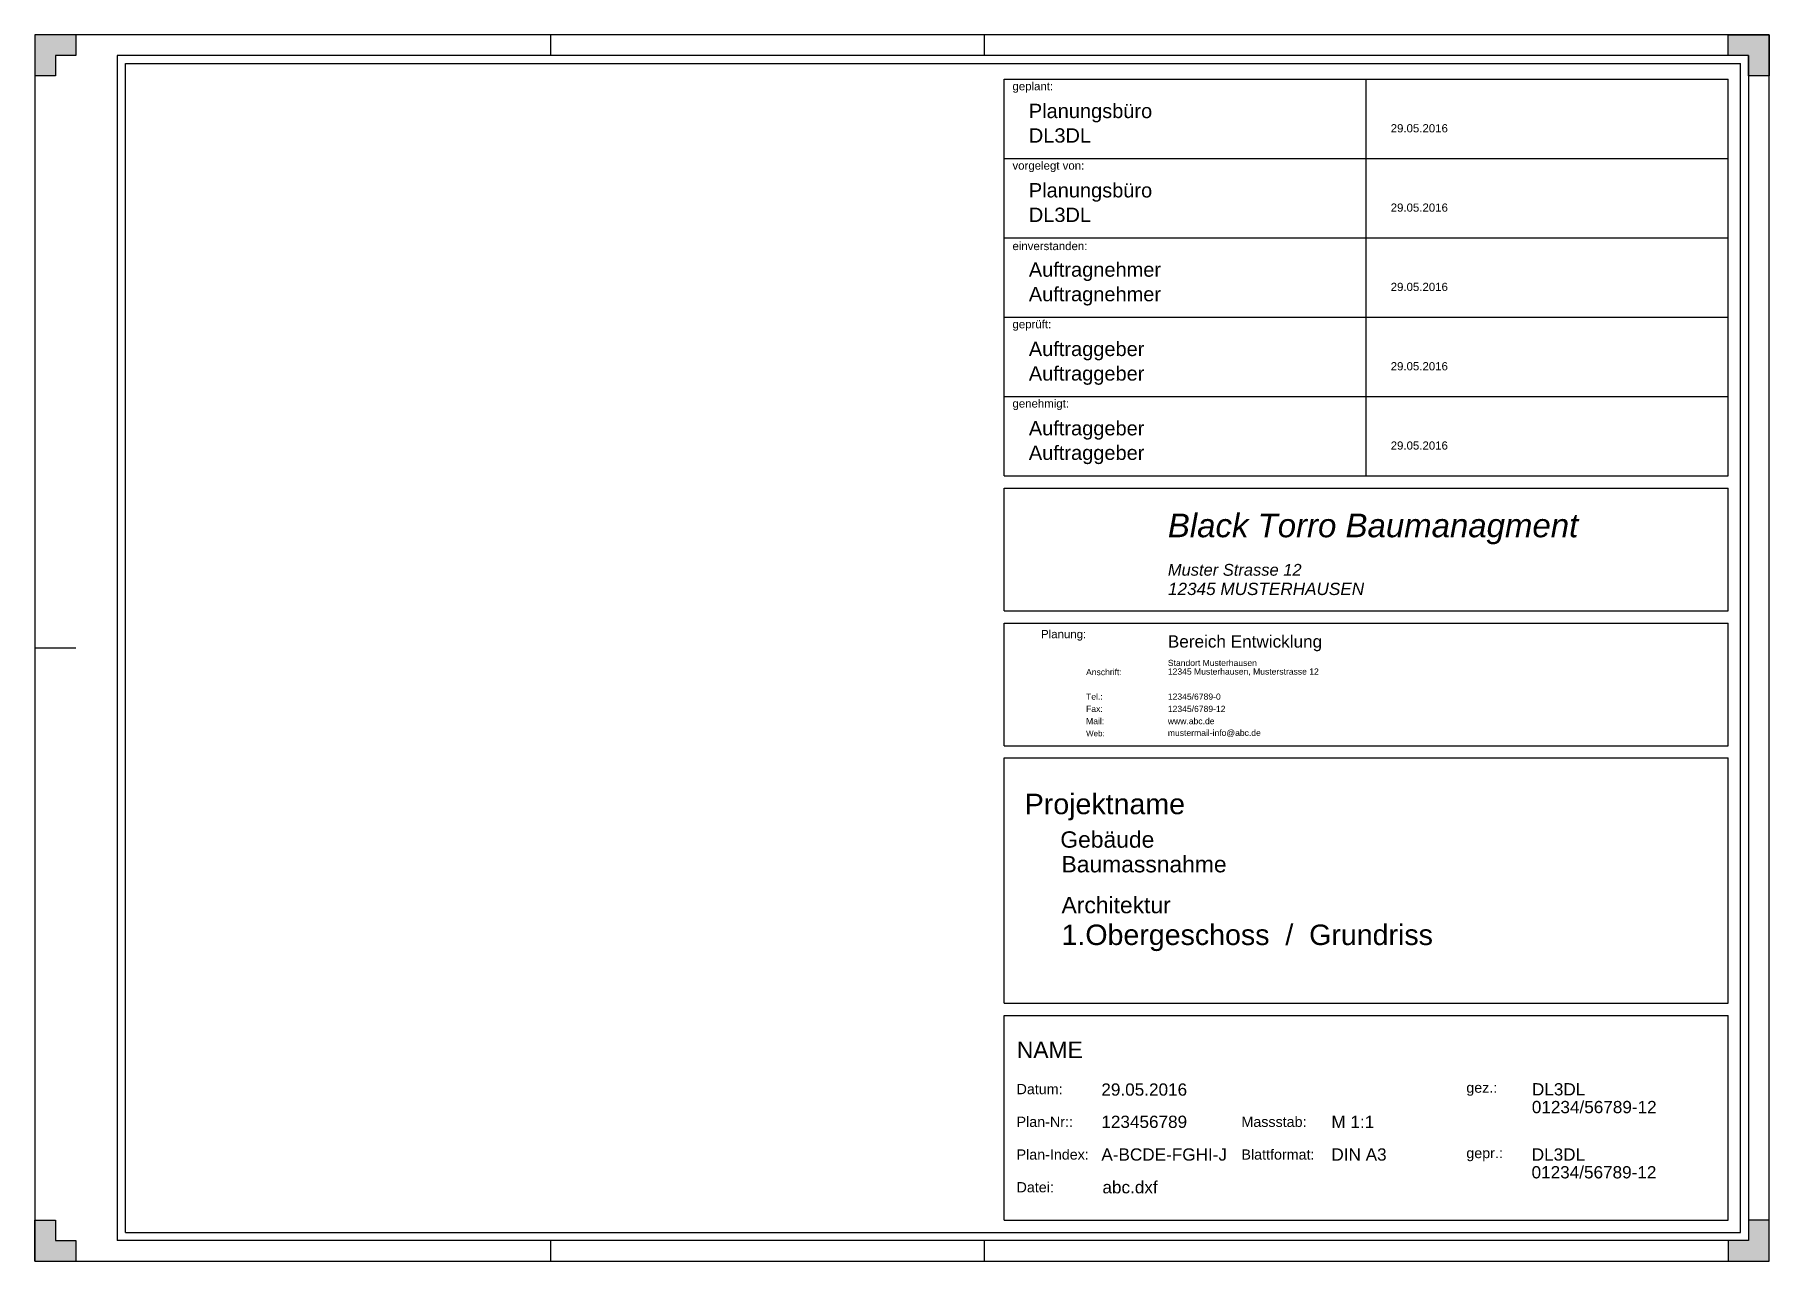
# Model space of a CAD drawing. Header units: millimetres. Extents: x 0 to 420, y 0 to 297.
import ezdxf

# ---------------------------------------------------------------- set-up
doc = ezdxf.new("R2010")
doc.units = ezdxf.units.MM
for name, color, linetype, true_color in [('Adresse Planungsbüro', 30, 'Continuous', 0xff7f00), ('Blattrahmen', 2, 'Continuous', 0xffff00), ('Faltmarken', 3, 'Continuous', 0x00ff00), ('Planecken', 2, 'Continuous', 0xffff00), ('Plankopf Linien dünn', 3, 'Continuous', 0x00ff00), ('Plankopf Rahmen', 3, 'Continuous', 0x00ff00), ('Plankopf Text ausgefüllt', 96, 'Continuous', 0x008000), ('Plankopf Text Vorgabe', 1, 'Continuous', 0xff0000), ('Zeichnungsrahmen rot', 1, 'Continuous', 0xff0000), ('Zeichnungsrahmen_blau', 5, 'Continuous', 0x0000ff)]:
    doc.layers.add(name, color=color, linetype=linetype, true_color=true_color)
doc.styles.add('textstyle20', font='')
doc.styles.add('textstyle21', font='')
doc.styles.add('textstyle23', font='')
doc.styles.add('textstyle24', font='')
doc.styles.add('textstyle26', font='')
doc.styles.add('textstyle27', font='')
doc.styles.add('textstyle28', font='')
doc.styles.add('textstyle29', font='')
doc.styles.add('textstyle30', font='')
doc.styles.add('textstyle31', font='')
doc.styles.add('textstyle32', font='')
doc.styles.add('textstyle33', font='')
doc.styles.add('textstyle34', font='')
doc.styles.add('textstyle35', font='')
doc.styles.add('textstyle36', font='')
doc.styles.add('textstyle37', font='')
doc.styles.add('textstyle38', font='')
doc.styles.add('textstyle39', font='')
doc.styles.add('textstyle40', font='')
doc.styles.add('textstyle41', font='')
doc.styles.add('textstyle42', font='')
doc.styles.add('textstyle43', font='')
doc.styles.add('textstyle44', font='')
doc.styles.add('textstyle45', font='')
doc.styles.add('textstyle46', font='')
doc.styles.add('textstyle47', font='')
doc.styles.add('textstyle48', font='')
doc.styles.add('textstyle49', font='')
doc.styles.add('textstyle50', font='')
doc.styles.add('textstyle51', font='')
doc.styles.add('textstyle52', font='')
doc.styles.add('textstyle53', font='')
doc.styles.add('textstyle54', font='')
doc.styles.add('textstyle55', font='')
doc.styles.add('textstyle56', font='')
doc.styles.add('textstyle57', font='')
doc.styles.add('textstyle58', font='')
doc.styles.add('textstyle59', font='')
doc.styles.add('textstyle60', font='')
doc.styles.add('textstyle61', font='')
doc.styles.add('textstyle62', font='')
doc.styles.add('textstyle63', font='')
doc.styles.add('textstyle64', font='')
doc.styles.add('textstyle65', font='')
doc.styles.add('textstyle66', font='')
doc.styles.add('textstyle67', font='')
doc.styles.add('textstyle68', font='')
doc.styles.add('textstyle69', font='')
doc.styles.add('textstyle70', font='')
doc.styles.add('textstyle71', font='')
doc.styles.add('textstyle72', font='')
doc.styles.add('textstyle73', font='')
doc.styles.add('textstyle74', font='')
doc.styles.add('textstyle75', font='')
doc.styles.add('textstyle76', font='')
doc.styles.add('textstyle77', font='')
doc.styles.add('textstyle78', font='')
doc.styles.add('textstyle79', font='')
doc.styles.add('textstyle80', font='')
doc.styles.add('textstyle81', font='')
doc.styles.add('textstyle82', font='')
doc.styles.add('textstyle83', font='')
doc.styles.add('textstyle84', font='')
doc.styles.add('textstyle85', font='')
doc.styles.add('textstyle86', font='')
doc.styles.get('textstyle20').set_extended_font_data('Arial')
doc.styles.get('textstyle21').set_extended_font_data('Arial')
doc.styles.get('textstyle23').set_extended_font_data('Arial')
doc.styles.get('textstyle24').set_extended_font_data('Arial')
doc.styles.get('textstyle26').set_extended_font_data('Arial')
doc.styles.get('textstyle27').set_extended_font_data('Arial')
doc.styles.get('textstyle28').set_extended_font_data('Arial')
doc.styles.get('textstyle29').set_extended_font_data('Arial')
doc.styles.get('textstyle30').set_extended_font_data('Arial')
doc.styles.get('textstyle31').set_extended_font_data('Arial')
doc.styles.get('textstyle32').set_extended_font_data('Arial')
doc.styles.get('textstyle33').set_extended_font_data('Arial')
doc.styles.get('textstyle34').set_extended_font_data('Arial')
doc.styles.get('textstyle35').set_extended_font_data('Arial')
doc.styles.get('textstyle36').set_extended_font_data('Arial')
doc.styles.get('textstyle37').set_extended_font_data('Arial')
doc.styles.get('textstyle38').set_extended_font_data('Arial')
doc.styles.get('textstyle39').set_extended_font_data('Arial')
doc.styles.get('textstyle40').set_extended_font_data('Arial')
doc.styles.get('textstyle41').set_extended_font_data('Arial')
doc.styles.get('textstyle42').set_extended_font_data('Arial')
doc.styles.get('textstyle43').set_extended_font_data('Arial')
doc.styles.get('textstyle44').set_extended_font_data('Arial')
doc.styles.get('textstyle45').set_extended_font_data('Arial')
doc.styles.get('textstyle46').set_extended_font_data('Arial')
doc.styles.get('textstyle47').set_extended_font_data('Arial')
doc.styles.get('textstyle48').set_extended_font_data('Arial', italic=True)
doc.styles.get('textstyle49').set_extended_font_data('Arial', italic=True)
doc.styles.get('textstyle50').set_extended_font_data('Arial', italic=True)
doc.styles.get('textstyle51').set_extended_font_data('Arial')
doc.styles.get('textstyle52').set_extended_font_data('Arial')
doc.styles.get('textstyle53').set_extended_font_data('Arial')
doc.styles.get('textstyle54').set_extended_font_data('Arial')
doc.styles.get('textstyle55').set_extended_font_data('Arial')
doc.styles.get('textstyle56').set_extended_font_data('Arial')
doc.styles.get('textstyle57').set_extended_font_data('Arial')
doc.styles.get('textstyle58').set_extended_font_data('Arial')
doc.styles.get('textstyle59').set_extended_font_data('Arial')
doc.styles.get('textstyle60').set_extended_font_data('Arial')
doc.styles.get('textstyle61').set_extended_font_data('Arial')
doc.styles.get('textstyle62').set_extended_font_data('Arial')
doc.styles.get('textstyle63').set_extended_font_data('Arial')
doc.styles.get('textstyle64').set_extended_font_data('Arial')
doc.styles.get('textstyle65').set_extended_font_data('Arial')
doc.styles.get('textstyle66').set_extended_font_data('Arial')
doc.styles.get('textstyle67').set_extended_font_data('Arial')
doc.styles.get('textstyle68').set_extended_font_data('Arial')
doc.styles.get('textstyle69').set_extended_font_data('Arial')
doc.styles.get('textstyle70').set_extended_font_data('Arial')
doc.styles.get('textstyle71').set_extended_font_data('Arial')
doc.styles.get('textstyle72').set_extended_font_data('Arial')
doc.styles.get('textstyle73').set_extended_font_data('Arial')
doc.styles.get('textstyle74').set_extended_font_data('Arial')
doc.styles.get('textstyle75').set_extended_font_data('Arial')
doc.styles.get('textstyle76').set_extended_font_data('Arial')
doc.styles.get('textstyle77').set_extended_font_data('Arial')
doc.styles.get('textstyle78').set_extended_font_data('Arial')
doc.styles.get('textstyle79').set_extended_font_data('Arial')
doc.styles.get('textstyle80').set_extended_font_data('Arial')
doc.styles.get('textstyle81').set_extended_font_data('Arial')
doc.styles.get('textstyle82').set_extended_font_data('Arial')
doc.styles.get('textstyle83').set_extended_font_data('Arial')
doc.styles.get('textstyle84').set_extended_font_data('Arial')
doc.styles.get('textstyle85').set_extended_font_data('Arial')
doc.styles.get('textstyle86').set_extended_font_data('Arial')

msp = doc.modelspace()

# ---------------------------------------------------------------- hatches: boundary and pattern name
at = {"layer": 'Planecken'}
for points in [[(10, 297), (10, 292), (5, 292), (5, 287), (0, 287), (0, 297)], [(410, 297), (420, 297), (420, 287), (415, 287), (415, 292), (410, 292)], [(0, 0), (0, 10), (5, 10), (5, 5), (10, 5), (10, 0)], [(410, 0), (420, 0), (420, 10), (415, 10), (415, 5), (410, 5)]]:
    msp.add_hatch(color=256, dxfattribs=at).paths.add_polyline_path(points, flags=0)

# ---------------------------------------------------------------- linework, layer by layer
at = {"layer": 'Blattrahmen'}
for p, q in [((420, 297), (0, 297)), ((0, 297), (0, 0)), ((420, 0), (420, 297)), ((0, 0), (420, 0))]:
    msp.add_line(p, q, dxfattribs=at)
at = {"layer": 'Faltmarken'}
for p, q in [((125, 292), (125, 297)), ((230, 292), (230, 297)), ((0, 148.5), (10, 148.5)), ((125, 0), (125, 5)), ((230, 0), (230, 5))]:
    msp.add_line(p, q, dxfattribs=at)
at = {"layer": 'Planecken'}
for p, q in [((10, 297), (10, 292)), ((410, 297), (420, 297)), ((410, 292), (410, 297)), ((420, 297), (420, 287)), ((10, 292), (5, 292)), ((5, 292), (5, 287)), ((415, 292), (410, 292)), ((415, 287), (415, 292)), ((5, 287), (0, 287)), ((420, 287), (415, 287)), ((0, 0), (0, 10)), ((0, 10), (5, 10)), ((5, 10), (5, 5)), ((420, 10), (415, 10)), ((415, 10), (415, 5)), ((420, 0), (420, 10)), ((5, 5), (10, 5)), ((10, 5), (10, 0)), ((415, 5), (410, 5)), ((410, 5), (410, 0)), ((0, 0), (10, 0)), ((410, 0), (420, 0))]:
    msp.add_line(p, q, dxfattribs=at)
at = {"layer": 'Plankopf Linien dünn'}
for p, q in [((322.38, 267), (322.38, 286.21)), ((234.77, 267), (322.38, 267)), ((322.38, 247.8), (322.38, 267.6)), ((322.38, 267), (410, 267)), ((322.38, 228.59), (322.38, 248.39)), ((234.77, 247.8), (322.38, 247.8)), ((322.38, 247.8), (410, 247.8)), ((234.77, 228.59), (322.38, 228.59)), ((322.38, 209.39), (322.38, 229.19)), ((322.38, 228.59), (410, 228.59)), ((234.77, 209.39), (322.38, 209.39)), ((322.38, 190.18), (322.38, 209.98)), ((322.38, 209.39), (410, 209.39))]:
    msp.add_line(p, q, dxfattribs=at)
at = {"layer": 'Plankopf Rahmen'}
for p, q in [((234.77, 267), (234.77, 286.21)), ((234.77, 286.21), (410, 286.21)), ((410, 267), (410, 286.21)), ((234.77, 247.8), (234.77, 267)), ((410, 247.8), (410, 267)), ((234.77, 228.59), (234.77, 247.8)), ((410, 228.59), (410, 247.8)), ((234.77, 209.39), (234.77, 228.59)), ((410, 209.39), (410, 228.59)), ((234.77, 190.18), (234.77, 209.39)), ((410, 190.18), (410, 209.39)), ((234.77, 190.18), (410, 190.18)), ((234.77, 157.51), (234.77, 187.21)), ((234.77, 187.21), (410, 187.21)), ((410, 157.51), (410, 187.21)), ((234.77, 157.51), (410, 157.51)), ((234.77, 124.84), (234.77, 154.54)), ((234.77, 154.54), (410, 154.54)), ((410, 124.84), (410, 154.54)), ((234.77, 124.84), (410, 124.84)), ((234.77, 62.47), (234.77, 121.87)), ((234.77, 121.87), (410, 121.87)), ((410, 62.47), (410, 121.87)), ((234.77, 62.47), (410, 62.47)), ((234.77, 10), (234.77, 59.5)), ((234.77, 59.5), (410, 59.5)), ((410, 10), (410, 59.5)), ((234.77, 10), (410, 10))]:
    msp.add_line(p, q, dxfattribs=at)
at = {"layer": 'Zeichnungsrahmen rot'}
for p, q in [((22, 7), (22, 290)), ((22, 290), (413, 290)), ((413, 7), (413, 290)), ((22, 7), (413, 7))]:
    msp.add_line(p, q, dxfattribs=at)
at = {"layer": 'Zeichnungsrahmen_blau'}
for p, q in [((415, 292), (20, 292)), ((20, 292), (20, 5)), ((415, 292), (415, 5)), ((415, 5), (20, 5))]:
    msp.add_line(p, q, dxfattribs=at)

# ---------------------------------------------------------------- texts
at = {"layer": 'Adresse Planungsbüro', "attachment_point": 4}
for s, insert, char_height, style in [('\\H5.71429;Black Torro Baumanagment', (274.37, 177.31), 3.96, 'textstyle48'), ('\\H2.85714;Muster Strasse 12', (274.37, 167.41), 1.98, 'textstyle49'), ('12345 MUSTERHAUSEN', (274.4, 162.79), 2.97, 'textstyle50')]:
    msp.add_mtext(s, dxfattribs=dict(at, insert=insert, char_height=char_height, style=style))
at = {"layer": 'Plankopf Text ausgefüllt'}
for s, insert, char_height, attachment_point, style in [('Planungsbüro', (240.71, 280.27), 3.465, 1, 'textstyle26'), ('Planungsbüro', (240.71, 280.27), 3.465, 1, 'textstyle27'), ('DL3DL', (240.71, 274.33), 3.465, 1, 'textstyle30'), ('DL3DL', (240.71, 274.33), 3.465, 1, 'textstyle31'), ('29.05.2016', (328.33, 274.33), 1.98, 4, 'textstyle37'), ('Planungsbüro', (240.71, 261.06), 3.465, 1, 'textstyle28'), ('Planungsbüro', (240.71, 261.06), 3.465, 1, 'textstyle29'), ('DL3DL', (240.71, 255.12), 3.465, 1, 'textstyle32'), ('DL3DL', (240.71, 255.12), 3.465, 1, 'textstyle33'), ('29.05.2016', (328.33, 255.12), 1.98, 4, 'textstyle38'), ('Auftragnehmer', (240.71, 241.86), 3.465, 1, 'textstyle46'), ('Auftragnehmer', (240.71, 235.92), 3.465, 1, 'textstyle47'), ('29.05.2016', (328.33, 235.92), 1.98, 4, 'textstyle39'), ('Auftraggeber', (240.71, 222.65), 3.465, 1, 'textstyle42'), ('Auftraggeber', (240.71, 216.71), 3.465, 1, 'textstyle44'), ('29.05.2016', (328.33, 216.71), 1.98, 4, 'textstyle40'), ('Auftraggeber', (240.71, 203.45), 3.465, 1, 'textstyle45'), ('Auftraggeber', (240.71, 197.51), 3.465, 1, 'textstyle43'), ('29.05.2016', (328.33, 197.51), 1.98, 4, 'textstyle41'), ('Bereich Entwicklung', (274.37, 151.57), 2.97, 1, 'textstyle51'), ('Standort Musterhausen', (274.37, 145.63), 1.485, 1, 'textstyle57'), ('12345 Musterhausen, Musterstrasse 12', (274.37, 142.66), 1.485, 4, 'textstyle58'), ('12345/6789-0', (274.37, 136.72), 1.485, 4, 'textstyle59'), ('12345/6789-12', (274.37, 133.75), 1.485, 4, 'textstyle60'), ('www.abc.de', (274.37, 130.78), 1.485, 4, 'textstyle62'), ('mustermail-info@abc.de', (274.37, 127.81), 1.485, 4, 'textstyle61'), ('Projektname', (239.72, 109.99), 4.95, 4, 'textstyle63'), ('Gebäude', (248.34, 102.1), 3.96, 4, 'textstyle64'), ('Baumassnahme', (248.63, 96.13), 3.96, 4, 'textstyle65'), ('Architektur', (248.63, 86.23), 3.96, 4, 'textstyle66'), ('1.Obergeschoss  /  Grundriss', (248.63, 78.31), 4.95, 4, 'textstyle67'), ('NAME', (237.8, 51.21), 3.96, 4, 'textstyle68'), ('29.05.2016', (258.27, 41.57), 2.97, 4, 'textstyle77'), ('DL3DL', (362.53, 41.63), 2.97, 4, 'textstyle84'), ('01234/56789-12', (362.5, 37.33), 2.97, 4, 'textstyle86'), ('123456789', (258.27, 33.76), 2.97, 4, 'textstyle78'), ('M 1:1', (313.97, 33.76), 2.97, 4, 'textstyle81'), ('A-BCDE-FGHI-J', (258.27, 25.84), 2.97, 4, 'textstyle80'), ('DIN A3', (313.97, 25.84), 2.97, 4, 'textstyle82'), ('DL3DL', (362.48, 25.84), 2.97, 4, 'textstyle83'), ('01234/56789-12', (362.44, 21.54), 2.97, 4, 'textstyle85'), ('abc.dxf', (258.53, 17.92), 2.97, 4, 'textstyle79')]:
    msp.add_mtext(s, dxfattribs=dict(at, insert=insert, char_height=char_height, attachment_point=attachment_point, style=style))
at = {"layer": 'Plankopf Text Vorgabe', "attachment_point": 4}
for s, insert, char_height, style in [('geplant:', (236.75, 284.23), 1.98, 'textstyle20'), ('geplant:', (236.75, 284.23), 1.98, 'textstyle21'), ('vorgelegt von:', (236.75, 265.02), 1.98, 'textstyle24'), ('einverstanden:', (236.75, 245.82), 1.98, 'textstyle23'), ('geprüft:', (236.75, 226.61), 1.98, 'textstyle34'), ('genehmigt:', (236.75, 207.41), 1.98, 'textstyle35'), ('Planung:', (243.68, 151.57), 1.98, 'textstyle36'), ('Anschrift:', (254.57, 142.66), 1.485, 'textstyle52'), ('Tel.:', (254.57, 136.72), 1.485, 'textstyle56'), ('Fax:', (254.57, 133.75), 1.485, 'textstyle53'), ('Mail:', (254.57, 130.78), 1.485, 'textstyle54'), ('Web:', (254.57, 127.81), 1.386, 'textstyle55'), ('Datum:', (237.74, 41.68), 2.475, 'textstyle69'), ('gez.:', (346.64, 41.68), 2.475, 'textstyle75'), ('Plan-Nr::', (237.74, 33.76), 2.475, 'textstyle70'), ('Massstab:', (292.19, 33.76), 2.475, 'textstyle73'), ('Plan-Index:', (237.74, 25.84), 2.475, 'textstyle71'), ('Blattformat:', (292.19, 25.84), 2.475, 'textstyle74'), ('gepr.:', (346.64, 25.84), 2.475, 'textstyle76'), ('Datei:', (237.74, 17.92), 2.475, 'textstyle72')]:
    msp.add_mtext(s, dxfattribs=dict(at, insert=insert, char_height=char_height, style=style))

doc.saveas('drawing.dxf')
